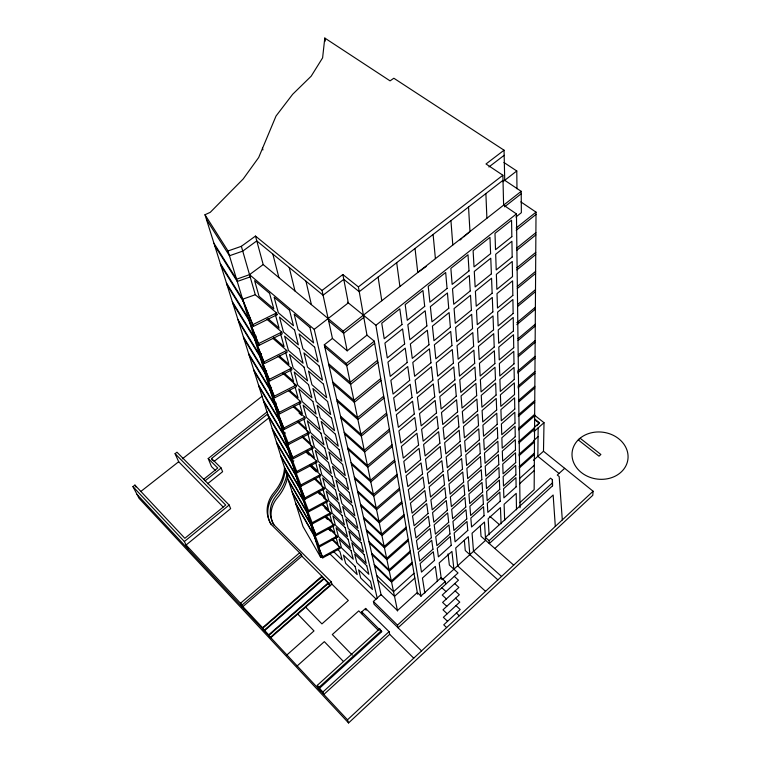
<?xml version="1.0" encoding="UTF-8"?>
<svg xmlns="http://www.w3.org/2000/svg" width="761" height="761" viewBox="0 0 761 761"><rect width="100%" height="100%" fill="white"/><g stroke="black" fill="none" stroke-linecap="round" stroke-linejoin="round"><path stroke-width="1.14" d="M520.847 201.884L536.029 212.138L534.155 489.646L519.753 502.726M538.16 427.872L537.837 456.315L559.002 473.475M536.828 425.77L539.463 422.764L534.812 419.083M533.432 460.262L543.487 451.254L544.01 422.688L535.031 415.601M552.41 479.687L552.524 485.832L489.294 543.573L489.123 540.643L485.423 537.38L550.545 478.165L552.41 479.687L552.524 485.832M543.487 451.254L593.114 491.235L592.771 495.316L348.576 722.95L139.073 498.331L132.956 486.612L134.916 485.08L184.847 538.303L225.713 505.047L175.078 453.689L176.98 452.205L229.166 505.019L230.631 508.633L186.074 545.019L242.122 604.976L243.843 608.81M515.92 216.99L521.361 212.671L521.199 191.334L504.733 180.309L504.048 150.202L393.837 78.231L390.079 80.875L324.795 38.05L322.607 57.865L311.173 76.195L292.662 94.278L276.024 116.033L258.683 157.508L243.187 178.978L210.245 212.338L204.985 214.735L302.964 526.46L320.742 557.413L322.778 556.624M348.576 722.95L347.501 719.82L593.114 491.235M494.85 548.491L553.152 495.011L555.311 526.422M489.123 540.643L552.619 482.74M448.039 553.865L449.342 565.004L458.027 572.966L398.041 627.777L397.47 625.104L445.261 581.499L441.133 577.666L420.947 596.025L417.304 592.562L397.461 610.55L381.061 594.598L373.394 601.466L374.051 604.196L421.565 650.893M362.483 614.574L361.77 611.873L365.613 608.429L389.08 631.668L389.68 634.322L323.825 694.46L322.911 692.015L319.458 688.325L381.708 631.706L379.625 628.786L317.28 685.366L318.612 688.886M320.381 690.779L319.068 687.278L381.432 630.584M442.331 579.73L485.604 540.32L484.481 522.027L472.058 533.242L473.504 551.335L501.547 576.457M564.672 468.319L557.299 475.026L559.164 476.548L562.312 519.906M322.911 692.015L389.08 631.668M414.821 578.065L394.521 596.348L377.789 580.186M519.516 483.796L534.289 470.498M414.013 573.309L393.561 591.687L376.714 575.449M519.449 478.583L534.327 465.218M297.18 665.932L324.338 641.656L343.525 661.556M412.348 563.587L391.582 582.146L374.507 565.784M519.154 468.082L534.393 454.46M412.139 562.35L391.325 580.938L374.231 564.548M519.135 466.731L534.403 453.09M533.756 440.505L538.056 436.681M410.198 551.021L389.033 569.837L371.672 553.295M518.983 454.355L534.488 440.581M410.417 552.296L389.29 571.083L371.958 554.56M519.002 455.753L534.479 441.989M286.916 654.936L313.998 630.926L297.76 614.089M534.203 427.406L539.463 422.764M408.191 539.311L386.655 558.346L369.028 541.651M518.821 441.58L534.574 427.663M408.419 540.633L386.921 559.649L369.323 542.964M518.84 443.026L534.564 429.118M533.813 431.715L544.01 422.688M406.127 527.211L384.191 546.474L366.298 529.618M518.65 428.395L534.669 414.326M406.355 528.572L384.467 547.806L366.602 530.978M518.669 429.879L534.65 415.829M404.224 516.091L381.927 535.563L363.787 518.574M518.336 416.429L534.745 402.103M269.137 635.901L268.69 634.845L327.991 583.04L323.739 578.408L322.065 576.733L262.792 628.244L265.132 631.611M327.991 583.04L328.162 583.601L268.909 635.368L270.802 637.68L331.958 584.163L331.282 581.908L274.883 525.775A29.631 25.655 -19.7 0 1 276.728 495.164A49.484 41.313 -22.1 0 0 287.059 473.504M330.027 585.856L329.342 583.601L331.282 581.908M270.574 637.157L329.855 585.295L328.162 583.601M264.447 630.013L323.739 578.408M323.92 578.978L264.676 630.546L268.69 634.845M403.977 514.674L381.642 534.174L363.463 517.166M518.317 414.897L534.755 400.552M402.008 503.164L379.301 522.874L360.866 505.723M519.031 401.627L534.84 387.91M263.487 629.851L262.564 627.711L321.884 576.163M401.76 501.699L379.007 521.437L360.533 504.267M519.012 400.039L534.85 386.303M399.715 489.78L376.581 509.727L357.841 492.415M517.965 387.863L534.945 373.242M399.458 488.258L376.267 508.234L357.499 490.912M517.946 386.217L534.954 371.577M460.082 240.029L461.879 238.488M463.668 236.947L469.965 231.544L468.529 207.021M397.347 475.891L373.756 496.086L354.702 478.621M517.623 372.966L535.04 358.05M299.634 552.8L240.514 603.254L242.236 607.088M242.122 604.976L301.28 554.436L272.2 525.461L270.507 522.959A32.219 27.862 -19.7 0 1 272.286 494.679L276.452 489.313A47.153 39.315 -22.1 0 0 284.538 467.235M397.08 474.322L373.432 494.536L354.35 477.061M517.604 371.263L535.059 356.329M301.28 554.436L301.851 556.177L242.864 606.631L262.564 627.711M394.598 459.863L370.483 480.334L351.078 462.688M518.279 354.873L535.164 340.548M394.883 461.489L370.816 481.932L351.449 464.315M518.308 356.643L535.145 342.326M392.029 444.852L367.43 465.57L347.691 447.772M518.089 338.664L535.268 324.196M392.324 446.545L367.772 467.235L348.072 449.456M518.108 340.5L535.259 326.041M389.366 429.252L364.253 450.236L344.172 432.277M516.814 322.75L535.383 307.235M389.67 431.011L364.614 451.967L344.571 434.036M516.833 324.652L535.373 309.147M386.588 413.033L360.952 434.284L340.509 416.172M517.48 304.571L535.506 289.637M386.902 414.869L361.323 436.082L340.928 417.998M517.509 306.54L535.487 291.625M384.029 398.07L357.898 419.549L337.133 401.313M517.28 288.514L535.611 273.437M383.706 396.158L357.508 417.675L336.704 399.411M517.261 286.459L535.63 271.373M380.7 378.588L353.922 400.372L332.738 381.965M516.843 267.786L535.754 252.395M381.033 380.576L354.331 402.331L333.185 383.944M516.871 269.917L535.744 254.545M188.043 549.052L184.362 541.528L229.166 505.019M377.561 360.267L350.184 382.336L328.6 363.777M516.605 248.21L535.887 232.666M377.922 362.341L350.612 384.381L329.075 365.841M516.624 250.426L535.868 234.902M205.185 480.743L221.128 467.996L211.558 458.502L267.701 413.955M207.62 483.72L222.602 471.715L221.128 467.996M397.556 611.016L346.284 363.511L374.298 341.166L366.973 335.154L358.393 286.907L342.859 274.54L322.046 290.445L332.443 338.426L347.197 350.84L366.973 335.154M516.167 227.977L536.029 212.138M203.71 479.259L217.76 468.044L208.21 458.541L267.13 411.853M374.669 343.325L346.731 365.641L324.785 346.959M516.205 230.279L536.01 214.459M213.993 461.499L268.757 417.96M421.014 596.443L375.896 325.289L516.453 213.917L503.611 205.137L502.888 175.239L486.003 163.976L504.048 150.202M381.166 595.064L324.291 344.819L332.443 338.426M347.197 350.84L343.173 331.054L521.199 191.334M140.823 491.473L178.673 461.737L175.078 453.689M182.412 458.807L262.165 396.177M363.825 317.423L343.63 333.289L328.619 320.8M504.6 206.811L521.218 193.751M502.888 181.736L516.776 170.968L503.934 162.493M377.304 598.488L314.207 329.351L348.3 302.897L342.859 274.54M358.393 286.907L502.888 175.239M503.011 180.309L359.24 291.701L343.782 279.354L323.073 295.211L256.78 240.904L242.74 251.12L229.47 255.753L206.497 219.568M488.904 166.982L504.163 155.301M213.946 243.254L236.566 279.211L249.513 274.654L263.192 264.562L255.477 236.072L241.361 246.317L228.015 250.968L204.985 214.735M426.179 266.502L417.77 272.505L415.03 248.476M322.75 557.88L322.445 556.871L339.996 547.283L340.272 548.301L322.75 557.88L314.217 535.83M336.98 536.144L319.135 545.846L319.449 546.883L337.256 537.19L336.98 536.144L328.6 528.077M316.043 535.525L315.72 534.46L333.86 524.643L334.155 525.718L316.043 535.525L307.33 513.066M330.645 512.752L312.191 522.693L312.524 523.796L330.949 513.875L330.645 512.752L322.027 504.553M327.325 500.472L308.547 510.536L308.89 511.677L327.639 501.632L327.325 500.472L318.231 491.872M305.132 499.14L304.781 497.96L323.882 487.772L324.205 488.971L305.132 499.14L296.124 476.044M320.324 474.636L300.871 484.947L301.242 486.165L320.666 475.872L320.324 474.636L310.127 465.104M316.643 461.033L296.828 471.468L297.209 472.743L316.995 462.308L316.643 461.033L306.293 451.425M293.042 458.826L292.643 457.513L312.828 446.935L313.19 448.267L293.042 458.826L283.729 435.092M308.88 432.334L288.305 443.035L288.714 444.395L309.251 433.703L308.88 432.334L297.323 421.765M284.224 429.432L283.805 428.024L304.781 417.18L305.161 418.607L284.224 429.432L274.711 405.271M269.946 389.527L279.572 413.908L300.918 402.93L300.519 401.456L288.371 390.526M279.572 413.908L279.125 412.433L300.519 401.456M274.731 397.775L274.274 396.243L296.096 385.114L296.514 386.655L274.731 397.775L264.999 373.185M269.698 380.995L269.223 379.406L291.501 368.134L291.939 369.741L269.698 380.995L259.862 356.196M264.467 363.549L263.972 361.894L286.726 350.479L287.173 352.143L264.467 363.549L254.516 338.54M259.016 345.38L258.502 343.658L281.741 332.081L282.217 333.822L259.016 345.38L248.961 320.172M253.337 326.45L252.804 324.652L276.557 312.923L277.052 314.731L253.337 326.45L243.168 301.042M325.832 555.454L329.894 553.884L376.162 599.154M272.162 428.472L291.758 461.623L293.851 460.833M263.23 400.058L283.33 433.751L285.499 432.952M253.66 369.608L274.274 403.844L276.319 403.092M248.609 353.542L269.499 388.043L271.582 387.282M243.368 336.876L264.533 371.634L266.654 370.864M237.936 319.582L259.377 354.597L261.537 353.808M232.286 301.603L254.012 336.876L256.219 336.077M226.417 282.93L248.428 318.431L250.502 317.689M220.31 263.487L242.616 299.225L255.296 294.735L276.557 312.923M250.169 276.928L237.251 281.475L214.669 245.546M580.12 438.241L600.867 454.479L599.012 456.172L578.274 439.906M534.812 419.777L539.454 423.449M347.482 302.231L375.896 325.289M255.477 236.072L322.046 290.445M263.192 264.562L343.173 331.054M249.513 274.654L314.207 329.351M324.291 344.819L346.284 363.511M275.615 313.513L277.052 314.731M267.958 318.574L279.068 328.172L275.311 314.407M266.845 319.192L281.741 332.081M489.865 516.338L499.425 524.643M273.389 337.304L284.1 346.655L280.505 333.442M273.066 338.54L286.726 350.479M279.287 355.891L288.933 364.405L285.813 352.952M278.069 356.281L291.501 368.134M513.704 565.138L481.019 536.267L480.324 525.946M284.091 373.014L293.584 381.47L290.283 369.361M282.892 373.347L296.096 385.114M289.56 390.26L298.055 397.889L295.173 387.292M497.875 579.872L465.275 550.545L464.343 540.367M294.003 406.127L302.364 413.699L299.33 402.569M293.651 407.087L304.781 417.18M299.054 413.061L301.556 415.335M485.556 591.335L457.599 565.823L455.725 547.987L468.31 536.629L469.851 554.664M298.283 421.404L306.512 428.928L303.886 419.273M302.735 436.443L310.517 443.606L307.729 433.37M454.317 576.362L458.455 580.177L442.236 595.045L446.384 598.936M302.317 437.252L312.828 446.935M454.736 583.592L458.893 587.435L442.607 602.408L446.774 606.327M306.712 450.664L314.369 457.77L311.981 448.99M306.654 452.709L309.194 455.078M455.154 590.869L459.33 594.75L442.988 609.827L447.173 613.785M455.573 598.213L459.768 602.122L443.368 617.304L447.563 621.299M310.545 464.391L318.098 471.44L315.501 461.908M441.865 587.73L446.003 591.592M310.478 466.35L316.329 471.82M456.001 605.604L460.215 609.551L443.749 624.838L446.612 627.578M315.083 478.431L321.694 484.643L319.22 475.549M313.836 478.327L323.882 487.772M456.429 613.062L459.302 615.763M323.006 487.839L324.205 488.971M318.65 491.245L325.166 497.409L322.778 488.619M318.555 493.033L320.181 494.574M323.425 497.646L327.639 501.632M322.512 504.02L328.533 509.746L326.507 502.308M324.918 508.129L328.343 511.392M330.949 513.875L328.895 511.097M325.851 516.006L331.786 521.685L329.827 514.493M325.366 516.5L333.86 524.643M325.67 517.594L327.42 519.43M329.075 527.611L334.935 533.252L332.795 525.413M328.058 528.324L330.559 530.731M337.256 537.19L335.278 534.507M328.115 528.534L330.616 530.95M332.215 538.855L337.989 544.448L335.915 536.847M332.547 540.082L339.996 547.283M337.513 549.337L339.967 551.715L342.222 560.01L333.328 551.335M373.394 601.466L397.47 625.104M389.68 634.322L413.737 658.179M361.77 611.873L381.708 631.706M331.958 584.163L348.338 600.486L321.932 623.896L305.665 607.173M378.084 630.108L358.773 610.874L332.3 634.541L352.324 655.116M301.851 556.177L329.342 583.601M215.439 470.536L211.491 466.598L208.21 458.541M178.673 461.737L223.144 506.969M132.956 486.612L184.362 541.528M317.28 685.366L319.068 687.278M137.047 494.441L347.501 719.82M220.994 265.694L243.282 301.404M227.082 285.042L249.066 320.514M232.923 303.639L254.621 338.873M238.545 321.532L259.958 356.519M243.967 338.759L265.094 373.489M249.18 355.358L270.031 389.822M254.212 371.358L274.797 405.556M258.531 385.104L278.887 419.064L288.714 444.395M259.063 386.788L279.382 420.728M263.744 401.694L283.815 435.359M267.767 414.507L287.62 447.934L297.209 472.743M268.262 416.086L288.086 449.475M272.638 429.994L292.214 463.107M276.405 441.97L295.763 474.845L304.781 497.96M276.861 443.444L296.2 476.291M280.505 455.03L299.634 487.63L308.89 511.677M280.952 456.457L300.053 489.028M284.481 467.673L303.373 500.006L312.524 523.796M284.918 469.052L303.782 501.356M288.333 479.925L306.997 511.972L315.72 534.46M288.752 481.256L307.396 513.285M292.062 491.787L310.507 523.568L319.449 546.883M292.471 493.08L310.888 524.833M295.677 503.287L313.903 534.802L322.445 556.871M296.077 504.553L314.274 536.029M134.916 485.08L135.934 487.04M211.558 458.502L212.309 460.367M242.616 299.225L252.804 324.652M248.428 318.431L258.502 343.658M254.012 336.876L263.972 361.894M259.377 354.597L269.223 379.406M264.533 371.634L274.274 396.243M269.499 388.043L279.125 412.433M274.274 403.844L283.805 428.024M283.33 433.751L292.643 457.513M291.758 461.623L301.242 486.165M328.581 582.84L329.094 584.534M228.015 250.968L320.742 557.413M241.361 246.317L255.296 294.735M294.088 383.325L294.507 384.866M306.968 430.583L307.339 431.963M310.945 445.204L311.306 446.536M322.084 486.079L322.407 487.278M332.138 522.988L332.433 524.072M338.322 545.666L338.597 546.683M272.828 254.05L278.926 277.641M365.613 608.429L366.079 610.236M289.218 267.472L294.983 290.987M379.625 628.786L379.901 629.908M262.44 147.957L262.916 149.927M305.96 281.199L311.382 304.619M374.298 341.166L417.58 594.179M324.795 38.05L325.318 41.094M424.828 593.028L422.441 578.056L435.34 566.403L437.432 581.566M378.103 277.09L381.784 300.747M396.69 262.688L399.906 286.526M441.342 579.311L439.192 562.921L451.929 551.421L453.908 569.19M445.261 581.499L445.613 584.315M433.104 234.464L435.406 258.664M450.94 220.652L452.795 245.013M489.085 534.736L488.182 518.679L500.453 507.606L501.08 523.825M485.889 193.57L486.897 218.255M504.657 520.581L504.105 504.305L516.215 493.356L516.5 509.803M516.453 213.917L520.048 507.758M516.776 170.968L516.976 188.776M271.144 524.738A32.143 27.824 -19.7 0 1 269.813 522.132M269.442 521.228A32.143 27.824 -19.7 0 1 272.904 496.505L277.061 491.14A47.039 39.268 -22.1 0 0 285.128 469.099M287.829 475.958A49.332 41.237 -22.2 0 1 277.537 497.589A29.536 25.608 -19.8 0 0 273.751 525.109M579.131 439.021L576.895 441.342A28.119 23.601 7.9 0 0 595.502 478.812A28.119 23.601 7.9 0 0 627.026 450.312A28.119 23.601 7.9 0 0 581.718 436.985L579.131 439.021M434.512 560.362L421.489 572.091L420.12 563.559L433.323 551.725L434.512 560.362M451.244 545.285L438.393 556.862L437.252 548.196L450.274 536.515L451.244 545.285M467.777 530.407L455.078 541.832L454.155 533.033L467.016 521.504L467.777 530.407M484.091 515.711L471.563 527.002L470.84 518.07L483.539 506.693L484.091 515.711M500.196 501.204L487.83 512.353L487.316 503.297L499.844 492.063L500.196 501.204M516.11 486.878L503.887 497.884L503.582 488.714L515.948 477.623L516.11 486.878M432.971 549.214L419.73 561.076L418.322 552.267L431.744 540.291L432.971 549.214M449.989 533.975L436.919 545.685L435.739 536.724L448.99 524.919L449.989 533.975M466.788 518.926L453.889 530.484L452.938 521.399L466.008 509.737L466.788 518.926M483.378 504.077L470.64 515.482L469.898 506.265L482.797 494.764L483.378 504.077M499.739 489.409L487.173 500.671L486.64 491.33L499.378 479.972L499.739 489.409M515.901 474.94L503.487 486.051L503.173 476.595L515.739 465.38L515.901 474.94M431.382 537.704L417.913 549.708L416.457 540.595L430.108 528.486L431.382 537.704M448.695 522.284L435.397 534.127L434.179 524.871L447.658 512.924L448.695 522.284M465.78 507.073L452.652 518.755L451.673 509.366L464.961 497.58L465.78 507.073M482.636 492.053L469.689 503.592L468.928 494.07L482.036 482.436L482.636 492.053M499.273 477.233L486.488 488.619L485.946 478.973L498.893 467.492L499.273 477.233M515.692 462.612L503.078 473.846L502.755 464.067L515.52 452.747L515.692 462.612M429.746 525.803L416.029 537.941L414.526 528.524L428.424 516.272L429.746 525.803M447.354 510.212L433.827 522.189L432.571 512.619L446.279 500.529L447.354 510.212M464.724 494.821L451.387 506.636L450.36 496.933L463.887 485.014L464.724 494.821M481.865 479.639L468.7 491.302L467.91 481.456L481.256 469.699L481.865 479.639M498.788 464.657L485.794 476.167L485.233 466.198L498.388 454.593L498.788 464.657M515.473 449.875L502.66 461.233L502.317 451.14L515.302 439.687L515.473 449.875M428.043 513.494L414.089 525.784L412.529 516.025L426.683 503.63L428.043 513.494M445.965 497.723L432.2 509.832L430.897 499.939L444.852 487.715L445.965 497.723M463.639 482.16L450.065 494.108L449.009 484.072L462.774 472.01L463.639 482.16M481.076 466.816L467.682 478.602L466.874 468.424L480.448 456.533L481.076 466.816M498.284 451.673L485.071 463.297L484.491 452.985L497.875 441.266L498.284 451.673M515.254 436.728L502.212 448.2L501.86 437.765L515.073 426.198L515.254 436.728M426.284 500.757L412.082 513.19L410.464 503.088L424.876 490.55L426.284 500.757M444.529 484.805L430.517 497.057L429.175 486.812L443.378 474.445L444.529 484.805M462.517 469.061L448.705 481.152L447.611 470.755L461.623 458.569L462.517 469.061M480.258 453.546L466.636 465.466L465.789 454.935L479.601 442.912L480.258 453.546M497.761 438.241L484.319 449.998L483.72 439.325L497.342 427.473L497.761 438.241M515.016 423.135L501.765 434.731L501.404 423.944L514.836 412.243L515.016 423.135M424.467 487.573L409.998 500.158L408.324 489.684L423.011 476.995L424.467 487.573M443.045 471.43L428.776 483.834L427.378 473.209L441.856 460.7L443.045 471.43M461.356 455.516L447.297 467.739L446.165 456.971L460.424 444.643L461.356 455.516M479.411 439.82L465.551 451.872L464.676 440.971L478.736 428.814L479.411 439.82M497.218 424.343L483.549 436.224L482.921 425.19L496.79 413.204L497.218 424.343M514.778 409.085L501.29 420.804L500.919 409.627L514.588 397.813L514.778 409.085M422.583 473.913L407.839 486.64L406.108 475.796L421.071 462.945L422.583 473.913M441.504 457.58L426.978 470.127L425.523 459.121L440.267 446.46L441.504 457.58M460.158 441.475L445.832 453.841L444.662 442.693L459.187 430.212L460.158 441.475M478.536 425.608L464.419 437.794L463.516 426.502L477.841 414.203L478.536 425.608M496.667 409.96L482.74 421.975L482.103 410.54L496.22 398.422L496.667 409.96M514.531 394.54L500.805 406.384L500.415 394.816L514.331 382.869L514.531 394.54M420.633 459.758L405.603 472.638L403.806 461.375L419.064 448.372L420.633 459.758M439.915 443.225L425.104 455.915L423.601 444.5L438.631 431.696L439.915 443.225M458.912 426.94L444.319 439.449L443.102 427.882L457.913 415.259L458.912 426.94M477.632 410.892L463.259 423.211L462.317 411.501L476.909 399.068L477.632 410.892M496.086 395.073L481.913 407.221L481.247 395.368L495.62 383.116L496.086 395.073M514.274 379.482L500.31 391.449L499.901 379.463L514.065 367.392L514.274 379.482M418.607 445.061L403.282 458.103L401.418 446.412L416.971 433.247L418.607 445.061M438.26 428.338L423.164 441.18L421.604 429.337L436.928 416.372L438.26 428.338M457.618 411.863L442.75 424.514L441.494 412.51L456.581 399.744L457.618 411.863M476.69 395.634L462.041 408.096L461.071 395.948L475.939 383.373L476.69 395.634M495.487 379.634L481.057 391.915L480.362 379.625L495.002 367.24L495.487 379.634M514.008 363.882L499.787 375.982L499.368 363.549L513.789 351.344L514.008 363.882M416.505 429.813L400.876 443.007L398.935 430.869L414.812 417.542L416.505 429.813M436.538 412.89L421.156 425.884L419.53 413.575L435.159 400.457L436.538 412.89M456.277 396.224L441.123 409.018L439.81 396.557L455.202 383.639L456.277 396.224M475.72 379.806L460.795 392.41L459.777 379.796L474.931 367.078L475.72 379.806M494.869 363.634L480.162 376.048L479.449 363.292L494.365 350.773L494.869 363.634M513.732 347.701L499.245 359.934L498.807 347.045L513.513 334.707L513.732 347.701M414.317 413.965L398.364 427.33L396.357 414.697L412.557 401.218L414.317 413.965M434.759 396.842L419.064 409.989L417.38 397.204L433.323 383.925L434.759 396.842M454.888 379.977L439.43 392.923L438.07 379.977L453.765 366.916L454.888 379.977M474.702 363.377L459.492 376.124L458.436 363.026L473.894 350.165L474.702 363.377M494.222 347.026L479.24 359.582L478.488 346.341L493.708 333.67L494.222 347.026M513.447 330.93L498.683 343.287L498.236 329.903L513.218 317.432L513.447 330.93M412.043 397.499L395.768 411.026L393.665 397.879L410.217 384.229L412.043 397.499M432.904 380.167L416.885 393.475L415.135 380.167L431.411 366.735L432.904 380.167M453.442 363.111L437.67 376.21L436.262 362.74L452.281 349.527L453.442 363.111M473.656 346.312L458.132 359.211L457.047 345.589L472.809 332.586L473.656 346.312M493.556 329.789L478.279 342.479L477.499 328.714L493.014 315.91L493.556 329.789M513.142 313.513L498.103 326.003L497.637 312.096L512.904 299.501L513.142 313.513M409.684 380.367L393.057 394.055L390.869 380.367L407.772 366.545L409.684 380.367M430.983 362.826L414.621 376.286L412.804 362.436L429.432 348.842L430.983 362.826M451.939 345.561L435.844 358.812L434.379 344.8L450.731 331.435L451.939 345.561M472.562 328.581L456.724 341.622L455.592 327.449L471.687 314.293L472.562 328.581M492.862 311.867L477.271 324.7L476.472 310.383L492.3 297.437L492.862 311.867M512.838 295.42L497.494 308.053L497.009 293.584L512.591 280.847L512.838 295.42M407.221 362.521L390.231 376.381L387.958 362.112L405.233 348.129L407.221 362.521M428.976 344.771L412.272 358.402L410.369 343.962L427.359 330.207L428.976 344.771M450.379 327.306L433.941 340.719L432.41 326.117L449.114 312.59L450.379 327.306M471.43 310.136L455.259 323.32L454.079 308.566L470.507 295.268L471.43 310.136M492.139 293.232L476.234 306.207L475.397 291.311L491.558 278.222L492.139 293.232M512.514 276.604L496.866 289.37L496.362 274.331L512.258 261.461L512.514 276.604M404.652 343.924L387.292 357.955L384.914 343.078L402.579 328.914L404.652 343.924M426.883 325.965L409.818 339.758L407.839 324.7L425.199 310.783L426.883 325.965M448.743 308.3L431.963 321.855L430.365 306.645L447.43 292.956L448.743 308.3M470.241 290.93L453.737 304.267L452.51 288.885L469.29 275.434L470.241 290.93M491.387 273.846L475.149 286.964L474.284 271.439L490.778 258.207L491.387 273.846M512.182 257.037L496.22 269.946L495.687 254.269L511.915 241.266L512.182 257.037M401.979 324.538L384.219 338.74L381.746 323.206L399.82 308.861L401.979 324.538M424.705 306.35L407.259 320.314L405.194 304.6L422.945 290.512L424.705 306.35M447.049 288.486L429.898 302.203L428.224 286.326L445.68 272.486L447.049 288.486M469.014 270.916L452.148 284.405L450.864 268.367L468.015 254.764L469.014 270.916M490.607 253.651L474.027 266.911L473.114 250.721L489.97 237.346L490.607 253.651M511.839 236.661L495.535 249.703L494.983 233.37L511.554 220.224L511.839 236.661M269.584 293.356L254.612 280.676L259.044 296.286L273.817 308.909L269.584 293.356M289.494 310.222L274.131 297.209L278.307 312.742L293.461 325.689L289.494 310.222M309.936 327.525L294.165 314.179L298.065 329.627L313.608 342.907L309.936 327.525M294.564 330.017L279.477 317.09L283.473 331.977L298.36 344.838L294.564 330.017M314.635 347.206L299.149 333.946L302.888 348.747L318.146 361.941L314.635 347.206M299.425 348.995L284.595 336.143L288.438 350.44L303.068 363.216L299.425 348.995M319.135 366.06L303.924 352.895L307.511 367.097L322.502 380.186L319.135 366.06M304.086 367.192L289.513 354.436L293.204 368.162L307.577 380.852L304.086 367.192M323.444 384.143L308.509 371.064L311.943 384.705L326.678 397.699L323.444 384.143M308.557 384.676L294.231 372.015L297.779 385.209L311.924 397.794L308.557 384.676M327.582 401.494L312.914 388.519L316.215 401.618L330.693 414.507L327.582 401.494M312.866 401.475L298.769 388.9L302.184 401.599L316.091 414.089L312.866 401.475M331.558 418.16L317.137 405.29L320.314 417.884L334.545 430.669L331.558 418.16M316.995 417.627L303.144 405.156L306.426 417.38L320.105 429.775L316.995 417.627M335.382 434.179L321.199 421.413L324.262 433.532L338.255 446.212L335.382 434.179M320.98 433.18L307.349 420.804L310.507 432.571L323.977 444.871L320.98 433.18M339.064 449.589L325.118 436.928L328.058 448.6L341.832 461.176L339.064 449.589M324.814 448.153L311.401 435.872L314.445 447.23L327.696 459.425L324.814 448.153M342.602 464.429L328.885 451.872L331.72 463.126L345.266 475.587L342.602 464.429M328.514 462.583L315.301 450.407L318.241 461.356L331.292 473.456L328.514 462.583M346.017 478.726L332.519 466.274L335.249 477.128L348.586 489.485L346.017 478.726M332.072 476.51L319.068 464.429L321.913 474.997L334.764 486.992L332.072 476.51M349.299 492.5L336.02 480.172L338.655 490.636L351.782 502.888L349.299 492.5M335.515 489.941L322.712 477.965L325.451 488.172L338.112 500.072L335.515 489.941M352.476 505.799L339.396 493.575L341.946 503.677L354.864 515.815L352.476 505.799M338.835 502.916L326.222 491.045L328.876 500.909L341.347 512.705L338.835 502.916M355.539 518.631L342.659 506.512L345.123 516.272L357.851 528.315L355.539 518.631M342.05 515.454L329.618 503.677L332.186 513.218L344.467 524.909L342.05 515.454M358.498 531.026L345.817 519.021L348.196 528.457L360.733 540.377L358.498 531.026M345.152 527.573L332.899 515.901L335.382 525.128L347.492 536.724L345.152 527.573M361.351 543.012L348.861 531.102L351.163 540.234L363.511 552.048L361.351 543.012M348.148 539.292L336.077 527.725L338.483 536.657L350.421 548.148L348.148 539.292M364.119 554.598L351.81 542.793L354.036 551.63L366.212 563.349L364.119 554.598M351.059 550.641L339.159 539.168L341.48 547.825L353.256 559.221L351.059 550.641M366.792 565.803L354.664 554.113L356.814 562.664L368.819 574.279L366.792 565.803M355.092 566.403L343.43 555.083L345.656 563.349L357.194 574.593L355.092 566.403M370.512 581.366L358.621 569.827L360.685 577.999L372.443 589.461L370.512 581.366"/></g></svg>
